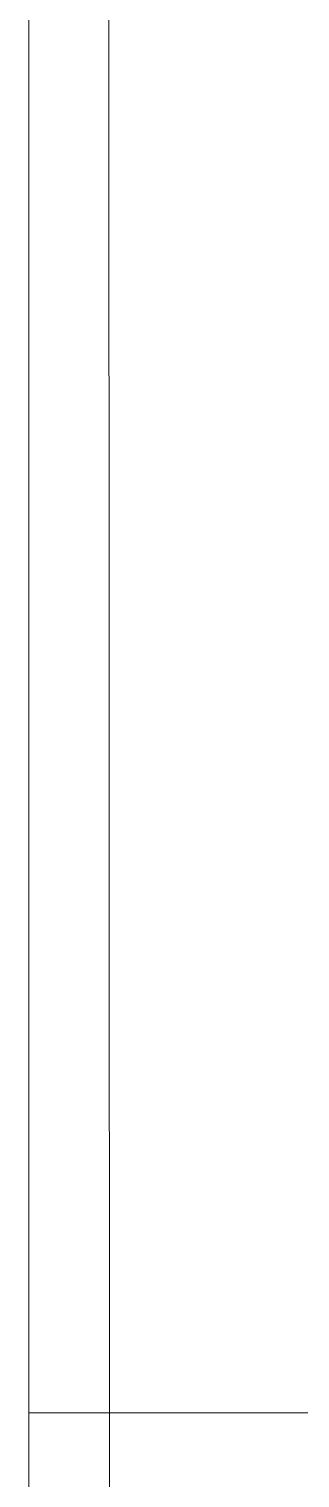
# Model space of a CAD drawing. Header units: metres. Extents: x -0.64 to 0.89, y -0.01 to 0.61.
# Drawn here: x 0.33266 to 0.33505, y 0.22727 to 0.24006 of the extents above; entities that cross this region are included whole.
import ezdxf
from ezdxf.xclip import XClip

# ---------------------------------------------------------------- set-up
doc = ezdxf.new("R2010")
doc.units = ezdxf.units.M
doc.header["$MEASUREMENT"] = 0
doc.header["$XCLIPFRAME"] = 0
doc.linetypes.add('Strich 2', pattern=[0.002822, 0.001411, -0.001411])
for name, color, linetype in [('011_Stift 1.Grau', 7, 'Continuous'), ('015 Innenwände', 7, 'Continuous'), ('020 Stützen', 7, 'Continuous')]:
    doc.layers.add(name, color=color, linetype=linetype)

# ---------------------------------------------------------------- blocks, each defined once
blk = doc.blocks.new('Zeichnung_3_2', base_point=(-2.970789, 0.207848))
at = {"layer": '011_Stift 1.Grau', "color": 7, "linetype": 'Strich 2', "lineweight": 13, "ltscale": 1000}
blk.add_line((0.333358, 0.256846), (0.333376, 0.200595), dxfattribs=at)
at = {"layer": '015 Innenwände', "color": 7, "linetype": 'Continuous', "lineweight": 20, "ltscale": 1000}
blk.add_line((0.332658, 0.256846), (0.332658, 0.207114), dxfattribs=at)
at = {"layer": '020 Stützen', "color": 7, "linetype": 'Continuous', "lineweight": 13, "ltscale": 1000}
blk.add_line((0.332658, 0.227848), (0.332658, 0.253548), dxfattribs=at)
at = {"layer": '020 Stützen', "color": 7, "linetype": 'Continuous', "lineweight": 20, "ltscale": 1000}
blk.add_line((0.332658, 0.227848), (0.338658, 0.227848), dxfattribs=at)

msp = doc.modelspace()

# ---------------------------------------------------------------- block references
at = {"layer": '011_Stift 1.Grau', "color": 7, "linetype": 'Continuous', "lineweight": 13, "ltscale": 1000}
ref = msp.add_blockref('Zeichnung_3_2', (-2.970789, 0.207848), dxfattribs=at)
XClip(ref).set_block_clipping_path([(0.2175707065, 0.1288228011), (0.427550655, 0.270042583)])

doc.saveas('drawing.dxf')
